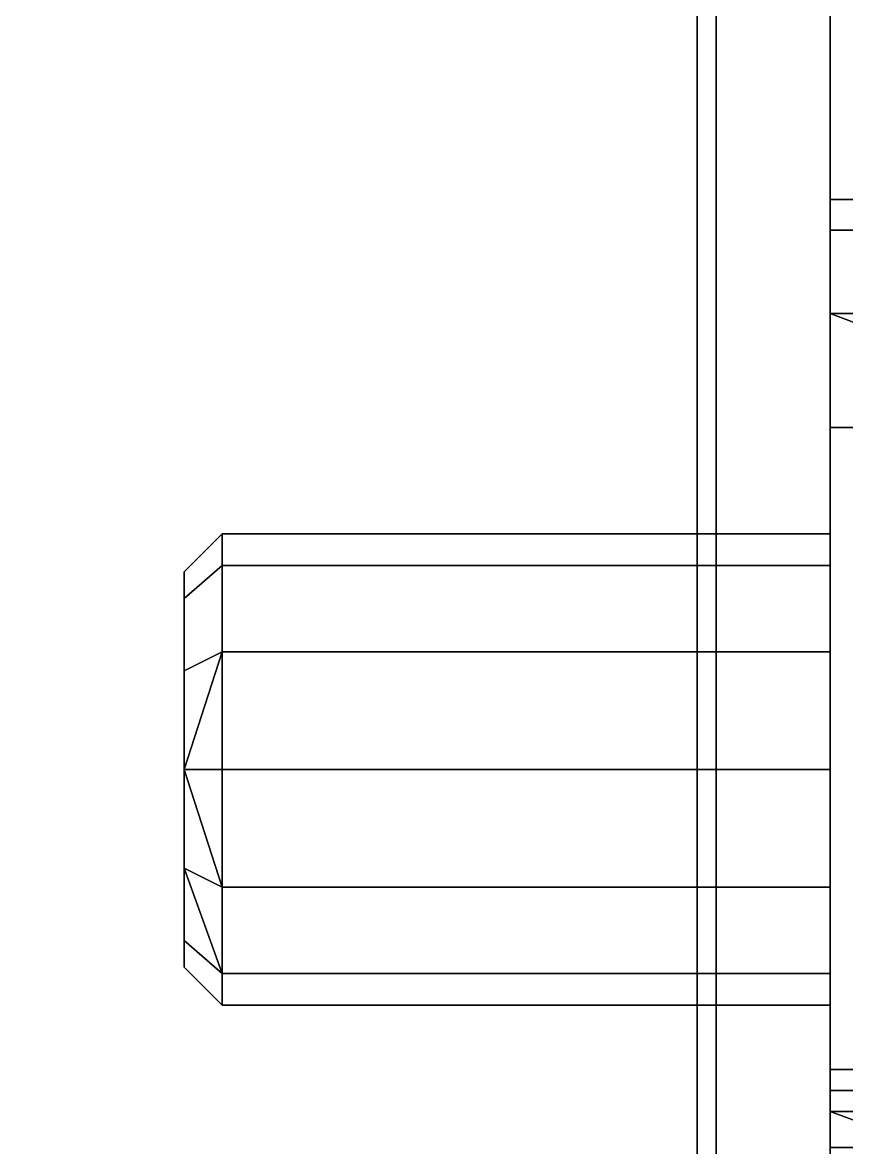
# Model space of a CAD drawing. Extents: x -1998 to 40, y -600 to 0.
# Drawn here: x -991.46 to -980.62, y -396.73 to -381.92 of the extents above; entities that cross this region are included whole.
import ezdxf

# ---------------------------------------------------------------- set-up
doc = ezdxf.new("R2010")
doc.units = 0

# ---------------------------------------------------------------- blocks, each defined once
blk = doc.blocks.new('rack tv terrero.bajo.Suelo1', base_point=(20, 20))
at = {"layer": 'e-cerezo locarno H1632', "color": 0}
for points in [[(20, 20), (20, 432), (1500, 432), (1500, 20)], [(20, 20, 18), (20, 432, 18), (1500, 432, 18), (1500, 20, 18)]]:
    blk.add_3dface(points, dxfattribs=at)
blk = doc.blocks.new('rack tv terrero.bajo.Suelo')
at = {"layer": 'e-cerezo locarno H1632'}
blk.add_blockref('rack tv terrero.bajo.Suelo1', (20, 20), dxfattribs=at)
blk = doc.blocks.new('rack tv terrero.bajo.Techo1', base_point=(1500, 0, 600))
at = {"layer": 'e-cerezo locarno H1632', "color": 0}
for points in [[(1500, 0, 600), (1500, 432, 600), (0, 432, 600), (0, 0, 600)], [(1500, 0, 582), (1500, 432, 582), (0, 432, 582), (0, 0, 582)]]:
    blk.add_3dface(points, dxfattribs=at)
blk = doc.blocks.new('rack tv terrero.bajo.Techo')
at = {"layer": 'e-cerezo locarno H1632'}
blk.add_blockref('rack tv terrero.bajo.Techo1', (1500, 0, 600), dxfattribs=at)
blk = doc.blocks.new('rack tv terrero.bajo.Est  F [1]1', base_point=(38, 20, 404))
at = {"layer": 'e-cerezo locarno H1632', "color": 0}
for points in [[(38, 20, 404), (1482, 20, 404), (1482, 432, 404), (38, 432, 404)], [(38, 20, 422), (1482, 20, 422), (1482, 432, 422), (38, 432, 422)]]:
    blk.add_3dface(points, dxfattribs=at)
blk = doc.blocks.new('rack tv terrero.bajo.Est  F [1]')
at = {"layer": 'e-cerezo locarno H1632'}
blk.add_blockref('rack tv terrero.bajo.Est  F [1]1', (38, 20, 404), dxfattribs=at)
blk = doc.blocks.new('rack tv terrero.bajo.Div V [2]1', base_point=(997.667, 20, 404))
at = {"layer": 'e-cerezo locarno H1632', "color": 0}
for points in [[(997.667, 20, 18), (1015.667, 20, 18), (1015.667, 432, 18), (997.667, 432, 18)], [(997.667, 432, 404), (1015.667, 432, 404), (1015.667, 20, 404), (997.667, 20, 404)], [(1015.667, 20, 404), (1015.667, 20, 18), (1015.667, 432, 18), (1015.667, 432, 404)]]:
    blk.add_3dface(points, dxfattribs=at)
blk = doc.blocks.new('rack tv terrero.bajo.Div V [2]6', base_point=(1017.167, 62.75, 327.5))
at = {"layer": 'ACCESSORY', "color": 0, "invisible_edges": 8}
for points in [[(1017.167, 73.25, 310.5), (1017.167, 65.75, 310.5), (1021.167, 65.75, 310.5), (1017.167, 73.25, 310.5)], [(1017.167, 73.25, 310.5), (1017.167, 73.25, 307.25), (1017.167, 65.75, 310.5), (1017.167, 73.25, 310.5)], [(1017.167, 65.75, 310.5), (1017.167, 73.25, 307.25), (1017.167, 65.75, 293.5), (1017.167, 65.75, 310.5)], [(1022.567, 73.25, 310.5), (1017.167, 73.25, 310.5), (1021.167, 65.75, 310.5), (1022.567, 73.25, 310.5)], [(1017.167, 73.25, 296.75), (1017.167, 65.75, 293.5), (1017.167, 73.25, 307.25), (1017.167, 73.25, 296.75)], [(1017.167, 73.25, 293.5), (1017.167, 65.75, 293.5), (1017.167, 73.25, 296.75), (1017.167, 73.25, 293.5)], [(1017.167, 65.75, 324.5), (1017.167, 58.25, 321.1), (1017.167, 62.75, 327.5), (1017.167, 65.75, 324.5)], [(1017.167, 65.348, 326), (1017.167, 65.75, 324.5), (1017.167, 62.75, 327.5), (1017.167, 65.348, 326)], [(1017.167, 65.75, 324.5), (1017.167, 59.8, 320.685), (1017.167, 58.25, 321.1), (1017.167, 65.75, 324.5)], [(1017.167, 65.75, 324.5), (1017.167, 65.75, 310.5), (1017.167, 58.25, 314.9), (1017.167, 65.75, 324.5)], [(1017.167, 65.75, 324.5), (1017.167, 60.935, 319.55), (1017.167, 59.8, 320.685), (1017.167, 65.75, 324.5)], [(1017.167, 65.75, 324.5), (1017.167, 61.35, 318), (1017.167, 60.935, 319.55), (1017.167, 65.75, 324.5)], [(1017.167, 65.75, 324.5), (1017.167, 60.935, 316.45), (1017.167, 61.35, 318), (1017.167, 65.75, 324.5)], [(1017.167, 65.75, 310.5), (1017.167, 54.025, 305.025), (1017.167, 58.25, 314.9), (1017.167, 65.75, 310.5)], [(1017.167, 54.025, 305.025), (1017.167, 65.75, 310.5), (1017.167, 54.3, 304), (1017.167, 54.025, 305.025)], [(1017.167, 54.3, 304), (1017.167, 65.75, 310.5), (1017.167, 65.75, 293.5), (1017.167, 54.3, 304)], [(1017.167, 54.3, 304), (1017.167, 65.75, 293.5), (1017.167, 54.3, 300), (1017.167, 54.3, 304)], [(1017.167, 54.025, 298.975), (1017.167, 54.3, 300), (1017.167, 65.75, 293.5), (1017.167, 54.025, 298.975)], [(1017.167, 58.25, 289.1), (1017.167, 54.025, 298.975), (1017.167, 65.75, 293.5), (1017.167, 58.25, 289.1)], [(1017.167, 59.8, 288.685), (1017.167, 58.25, 289.1), (1017.167, 65.75, 293.5), (1017.167, 59.8, 288.685)], [(1017.167, 60.935, 287.55), (1017.167, 59.8, 288.685), (1017.167, 65.75, 293.5), (1017.167, 60.935, 287.55)], [(1017.167, 61.35, 286), (1017.167, 60.935, 287.55), (1017.167, 65.75, 293.5), (1017.167, 61.35, 286)], [(1017.167, 65.75, 279.5), (1017.167, 61.35, 286), (1017.167, 65.75, 293.5), (1017.167, 65.75, 279.5)], [(1017.167, 61.35, 286), (1017.167, 65.75, 279.5), (1017.167, 60.935, 284.45), (1017.167, 61.35, 286)], [(1017.167, 59.8, 283.315), (1017.167, 60.935, 284.45), (1017.167, 65.75, 279.5), (1017.167, 59.8, 283.315)], [(1017.167, 62.75, 276.5), (1017.167, 59.8, 283.315), (1017.167, 65.75, 279.5), (1017.167, 62.75, 276.5)], [(1017.167, 65.75, 279.5), (1017.167, 65.348, 278), (1017.167, 62.75, 276.5), (1017.167, 65.75, 279.5)], [(1017.167, 64.25, 327.098), (1017.167, 65.348, 326), (1017.167, 62.75, 327.5), (1017.167, 64.25, 327.098)], [(1017.167, 65.348, 278), (1017.167, 64.25, 276.902), (1017.167, 62.75, 276.5), (1017.167, 65.348, 278)], [(1017.167, 62.75, 327.5), (1021.167, 62.75, 327.5), (1017.167, 64.25, 327.098), (1017.167, 62.75, 327.5)], [(1021.167, 64.25, 327.098), (1017.167, 64.25, 327.098), (1021.167, 62.75, 327.5), (1021.167, 64.25, 327.098)], [(1017.167, 62.75, 327.5), (1017.167, 58.25, 321.1), (1017.167, 53.75, 327.5), (1017.167, 62.75, 327.5)], [(1017.167, 58.25, 282.9), (1017.167, 59.8, 283.315), (1017.167, 62.75, 276.5), (1017.167, 58.25, 282.9)], [(1017.167, 53.75, 276.5), (1017.167, 58.25, 282.9), (1017.167, 62.75, 276.5), (1017.167, 53.75, 276.5)], [(1008.667, 60.502, 319.3), (1008.667, 60.85, 318), (1008.667, 55.65, 318), (1008.667, 60.502, 319.3)], [(1008.667, 55.65, 318), (1008.667, 60.85, 318), (1008.667, 55.998, 316.7), (1008.667, 55.65, 318)], [(1008.667, 60.502, 316.7), (1008.667, 55.998, 316.7), (1008.667, 60.85, 318), (1008.667, 60.502, 316.7)], [(1008.667, 60.502, 287.3), (1008.667, 60.85, 286), (1008.667, 55.65, 286), (1008.667, 60.502, 287.3)], [(1008.667, 55.65, 286), (1008.667, 60.85, 286), (1008.667, 55.998, 284.7), (1008.667, 55.65, 286)], [(1008.667, 60.502, 284.7), (1008.667, 55.998, 284.7), (1008.667, 60.85, 286), (1008.667, 60.502, 284.7)], [(1008.667, 60.502, 319.3), (1008.667, 55.998, 319.3), (1008.667, 59.55, 320.252), (1008.667, 60.502, 319.3)], [(1008.667, 55.998, 319.3), (1008.667, 60.502, 319.3), (1008.667, 55.65, 318), (1008.667, 55.998, 319.3)], [(1008.667, 56.95, 315.748), (1008.667, 55.998, 316.7), (1008.667, 60.502, 316.7), (1008.667, 56.95, 315.748)], [(1008.667, 59.55, 315.748), (1008.667, 56.95, 315.748), (1008.667, 60.502, 316.7), (1008.667, 59.55, 315.748)], [(1008.667, 60.502, 287.3), (1008.667, 55.998, 287.3), (1008.667, 59.55, 288.252), (1008.667, 60.502, 287.3)], [(1008.667, 55.998, 287.3), (1008.667, 60.502, 287.3), (1008.667, 55.65, 286), (1008.667, 55.998, 287.3)], [(1008.667, 56.95, 283.748), (1008.667, 55.998, 284.7), (1008.667, 60.502, 284.7), (1008.667, 56.95, 283.748)], [(1008.667, 59.55, 283.748), (1008.667, 56.95, 283.748), (1008.667, 60.502, 284.7), (1008.667, 59.55, 283.748)], [(1008.667, 59.55, 283.748), (1009.167, 59.8, 283.315), (1008.667, 58.25, 283.4), (1008.667, 59.55, 283.748)], [(1009.167, 59.8, 283.315), (1009.167, 58.25, 282.9), (1008.667, 58.25, 283.4), (1009.167, 59.8, 283.315)], [(1008.667, 58.25, 320.6), (1008.667, 59.55, 320.252), (1008.667, 56.95, 320.252), (1008.667, 58.25, 320.6)], [(1008.667, 56.95, 320.252), (1008.667, 59.55, 320.252), (1008.667, 55.998, 319.3), (1008.667, 56.95, 320.252)], [(1008.667, 59.55, 315.748), (1008.667, 58.25, 315.4), (1008.667, 56.95, 315.748), (1008.667, 59.55, 315.748)], [(1008.667, 58.25, 288.6), (1008.667, 59.55, 288.252), (1008.667, 56.95, 288.252), (1008.667, 58.25, 288.6)], [(1008.667, 56.95, 288.252), (1008.667, 59.55, 288.252), (1008.667, 55.998, 287.3), (1008.667, 56.95, 288.252)], [(1008.667, 59.55, 283.748), (1008.667, 58.25, 283.4), (1008.667, 56.95, 283.748), (1008.667, 59.55, 283.748)], [(1009.167, 58.25, 321.1), (1008.667, 58.25, 320.6), (1009.167, 56.7, 320.685), (1009.167, 58.25, 321.1)], [(1008.667, 56.95, 320.252), (1009.167, 56.7, 320.685), (1008.667, 58.25, 320.6), (1008.667, 56.95, 320.252)], [(1017.167, 56.7, 320.685), (1017.167, 53.75, 327.5), (1017.167, 58.25, 321.1), (1017.167, 56.7, 320.685)], [(1017.167, 58.25, 314.9), (1017.167, 53.275, 305.775), (1017.167, 56.7, 315.315), (1017.167, 58.25, 314.9)], [(1017.167, 54.025, 305.025), (1017.167, 53.275, 305.775), (1017.167, 58.25, 314.9), (1017.167, 54.025, 305.025)], [(1017.167, 53.275, 298.225), (1017.167, 54.025, 298.975), (1017.167, 58.25, 289.1), (1017.167, 53.275, 298.225)], [(1017.167, 56.7, 288.685), (1017.167, 53.275, 298.225), (1017.167, 58.25, 289.1), (1017.167, 56.7, 288.685)], [(1017.167, 58.25, 282.9), (1017.167, 53.75, 276.5), (1017.167, 56.7, 283.315), (1017.167, 58.25, 282.9)], [(1008.667, 56.95, 320.252), (1009.167, 55.565, 319.55), (1009.167, 56.7, 320.685), (1008.667, 56.95, 320.252)], [(1008.667, 56.95, 320.252), (1008.667, 55.998, 319.3), (1009.167, 55.565, 319.55), (1008.667, 56.95, 320.252)], [(1017.167, 52.25, 327.098), (1017.167, 53.75, 327.5), (1017.167, 56.7, 320.685), (1017.167, 52.25, 327.098)], [(1017.167, 51.152, 326), (1017.167, 52.25, 327.098), (1017.167, 56.7, 320.685), (1017.167, 51.152, 326)], [(1017.167, 51.152, 326), (1017.167, 56.7, 320.685), (1017.167, 50.75, 324.5), (1017.167, 51.152, 326)], [(1017.167, 56.7, 320.685), (1017.167, 55.565, 319.55), (1017.167, 50.75, 324.5), (1017.167, 56.7, 320.685)], [(1017.167, 55.565, 316.45), (1017.167, 56.7, 315.315), (1017.167, 50.75, 310.5), (1017.167, 55.565, 316.45)], [(1017.167, 50.75, 310.5), (1017.167, 56.7, 315.315), (1017.167, 53.275, 305.775), (1017.167, 50.75, 310.5)], [(1017.167, 53.275, 298.225), (1017.167, 56.7, 288.685), (1017.167, 50.75, 293.5), (1017.167, 53.275, 298.225)], [(1017.167, 56.7, 288.685), (1017.167, 55.565, 287.55), (1017.167, 50.75, 293.5), (1017.167, 56.7, 288.685)], [(1017.167, 55.565, 284.45), (1017.167, 56.7, 283.315), (1017.167, 50.75, 279.5), (1017.167, 55.565, 284.45)], [(1017.167, 50.75, 279.5), (1017.167, 56.7, 283.315), (1017.167, 53.75, 276.5), (1017.167, 50.75, 279.5)], [(1017.167, 55.565, 319.55), (1017.167, 55.15, 318), (1017.167, 50.75, 324.5), (1017.167, 55.565, 319.55)], [(1017.167, 55.15, 318), (1017.167, 55.565, 316.45), (1017.167, 50.75, 310.5), (1017.167, 55.15, 318)], [(1017.167, 50.75, 293.5), (1017.167, 55.565, 287.55), (1017.167, 55.15, 286), (1017.167, 50.75, 293.5)], [(1017.167, 55.15, 286), (1017.167, 55.565, 284.45), (1017.167, 50.75, 279.5), (1017.167, 55.15, 286)], [(1017.167, 50.75, 324.5), (1017.167, 55.15, 318), (1017.167, 50.75, 310.5), (1017.167, 50.75, 324.5)], [(1017.167, 50.75, 293.5), (1017.167, 55.15, 286), (1017.167, 50.75, 279.5), (1017.167, 50.75, 293.5)], [(1021.167, 53.75, 327.5), (1017.167, 53.75, 327.5), (1021.167, 52.25, 327.098), (1021.167, 53.75, 327.5)], [(1017.167, 53.75, 327.5), (1017.167, 52.25, 327.098), (1021.167, 52.25, 327.098), (1017.167, 53.75, 327.5)], [(1017.167, 51.152, 278), (1017.167, 50.75, 279.5), (1017.167, 53.75, 276.5), (1017.167, 51.152, 278)], [(1017.167, 52.25, 276.902), (1017.167, 51.152, 278), (1017.167, 53.75, 276.5), (1017.167, 52.25, 276.902)], [(1017.167, 52.25, 306.05), (1017.167, 50.75, 310.5), (1017.167, 53.275, 305.775), (1017.167, 52.25, 306.05)], [(1017.167, 53.275, 298.225), (1017.167, 50.75, 293.5), (1017.167, 52.25, 297.95), (1017.167, 53.275, 298.225)]]:
    blk.add_3dface(points, dxfattribs=at)
at = {"layer": 'ACCESSORY', "color": 0}
for points in [[(1021.167, 65.75, 293.5), (1017.167, 65.75, 293.5), (1017.167, 73.25, 293.5), (1022.567, 73.25, 293.5)], [(1017.167, 65.75, 324.5), (1017.167, 65.348, 326), (1021.167, 65.348, 326), (1021.167, 65.75, 324.5)], [(1017.167, 59.8, 315.315), (1017.167, 60.935, 316.45), (1017.167, 65.75, 324.5), (1017.167, 58.25, 314.9)], [(1021.167, 65.75, 324.5), (1021.167, 65.75, 310.5), (1017.167, 65.75, 310.5), (1017.167, 65.75, 324.5)], [(1021.167, 65.75, 279.5), (1017.167, 65.75, 279.5), (1017.167, 65.75, 293.5), (1021.167, 65.75, 293.5)], [(1017.167, 65.348, 278), (1017.167, 65.75, 279.5), (1021.167, 65.75, 279.5), (1021.167, 65.348, 278)], [(1017.167, 65.348, 326), (1017.167, 64.25, 327.098), (1021.167, 64.25, 327.098), (1021.167, 65.348, 326)], [(1017.167, 64.25, 276.902), (1017.167, 65.348, 278), (1021.167, 65.348, 278), (1021.167, 64.25, 276.902)], [(1017.167, 62.75, 276.5), (1017.167, 64.25, 276.902), (1021.167, 64.25, 276.902), (1021.167, 62.75, 276.5)], [(1017.167, 53.75, 327.5), (1021.167, 53.75, 327.5), (1021.167, 62.75, 327.5), (1017.167, 62.75, 327.5)], [(1021.167, 53.75, 276.5), (1017.167, 53.75, 276.5), (1017.167, 62.75, 276.5), (1021.167, 62.75, 276.5)], [(1009.167, 60.935, 319.55), (1009.167, 61.35, 318), (1008.667, 60.85, 318), (1008.667, 60.502, 319.3)], [(1009.167, 61.35, 318), (1009.167, 60.935, 316.45), (1008.667, 60.502, 316.7), (1008.667, 60.85, 318)], [(1009.167, 60.935, 287.55), (1009.167, 61.35, 286), (1008.667, 60.85, 286), (1008.667, 60.502, 287.3)], [(1009.167, 61.35, 286), (1009.167, 60.935, 284.45), (1008.667, 60.502, 284.7), (1008.667, 60.85, 286)], [(1009.167, 61.35, 318), (1009.167, 60.935, 319.55), (1017.167, 60.935, 319.55), (1017.167, 61.35, 318)], [(1009.167, 60.935, 316.45), (1009.167, 61.35, 318), (1017.167, 61.35, 318), (1017.167, 60.935, 316.45)], [(1009.167, 61.35, 286), (1009.167, 60.935, 287.55), (1017.167, 60.935, 287.55), (1017.167, 61.35, 286)], [(1009.167, 60.935, 284.45), (1009.167, 61.35, 286), (1017.167, 61.35, 286), (1017.167, 60.935, 284.45)], [(1009.167, 59.8, 320.685), (1009.167, 60.935, 319.55), (1008.667, 60.502, 319.3), (1008.667, 59.55, 320.252)], [(1009.167, 60.935, 316.45), (1009.167, 59.8, 315.315), (1008.667, 59.55, 315.748), (1008.667, 60.502, 316.7)], [(1009.167, 59.8, 288.685), (1009.167, 60.935, 287.55), (1008.667, 60.502, 287.3), (1008.667, 59.55, 288.252)], [(1009.167, 60.935, 284.45), (1009.167, 59.8, 283.315), (1008.667, 59.55, 283.748), (1008.667, 60.502, 284.7)], [(1009.167, 60.935, 319.55), (1009.167, 59.8, 320.685), (1017.167, 59.8, 320.685), (1017.167, 60.935, 319.55)], [(1009.167, 59.8, 315.315), (1009.167, 60.935, 316.45), (1017.167, 60.935, 316.45), (1017.167, 59.8, 315.315)], [(1009.167, 60.935, 287.55), (1009.167, 59.8, 288.685), (1017.167, 59.8, 288.685), (1017.167, 60.935, 287.55)], [(1009.167, 59.8, 283.315), (1009.167, 60.935, 284.45), (1017.167, 60.935, 284.45), (1017.167, 59.8, 283.315)], [(1009.167, 58.25, 321.1), (1009.167, 59.8, 320.685), (1008.667, 59.55, 320.252), (1008.667, 58.25, 320.6)], [(1009.167, 59.8, 315.315), (1009.167, 58.25, 314.9), (1008.667, 58.25, 315.4), (1008.667, 59.55, 315.748)], [(1009.167, 58.25, 289.1), (1009.167, 59.8, 288.685), (1008.667, 59.55, 288.252), (1008.667, 58.25, 288.6)], [(1009.167, 59.8, 320.685), (1009.167, 58.25, 321.1), (1017.167, 58.25, 321.1), (1017.167, 59.8, 320.685)], [(1009.167, 58.25, 314.9), (1009.167, 59.8, 315.315), (1017.167, 59.8, 315.315), (1017.167, 58.25, 314.9)], [(1009.167, 59.8, 288.685), (1009.167, 58.25, 289.1), (1017.167, 58.25, 289.1), (1017.167, 59.8, 288.685)], [(1009.167, 58.25, 282.9), (1009.167, 59.8, 283.315), (1017.167, 59.8, 283.315), (1017.167, 58.25, 282.9)], [(1008.667, 56.95, 315.748), (1008.667, 58.25, 315.4), (1009.167, 58.25, 314.9), (1009.167, 56.7, 315.315)], [(1008.667, 58.25, 288.6), (1008.667, 56.95, 288.252), (1009.167, 56.7, 288.685), (1009.167, 58.25, 289.1)], [(1008.667, 56.95, 283.748), (1008.667, 58.25, 283.4), (1009.167, 58.25, 282.9), (1009.167, 56.7, 283.315)], [(1009.167, 58.25, 321.1), (1009.167, 56.7, 320.685), (1017.167, 56.7, 320.685), (1017.167, 58.25, 321.1)], [(1009.167, 56.7, 315.315), (1009.167, 58.25, 314.9), (1017.167, 58.25, 314.9), (1017.167, 56.7, 315.315)], [(1009.167, 58.25, 289.1), (1009.167, 56.7, 288.685), (1017.167, 56.7, 288.685), (1017.167, 58.25, 289.1)], [(1009.167, 56.7, 283.315), (1009.167, 58.25, 282.9), (1017.167, 58.25, 282.9), (1017.167, 56.7, 283.315)], [(1008.667, 55.998, 316.7), (1008.667, 56.95, 315.748), (1009.167, 56.7, 315.315), (1009.167, 55.565, 316.45)], [(1008.667, 56.95, 288.252), (1008.667, 55.998, 287.3), (1009.167, 55.565, 287.55), (1009.167, 56.7, 288.685)], [(1008.667, 55.998, 284.7), (1008.667, 56.95, 283.748), (1009.167, 56.7, 283.315), (1009.167, 55.565, 284.45)], [(1009.167, 56.7, 320.685), (1009.167, 55.565, 319.55), (1017.167, 55.565, 319.55), (1017.167, 56.7, 320.685)], [(1009.167, 55.565, 316.45), (1009.167, 56.7, 315.315), (1017.167, 56.7, 315.315), (1017.167, 55.565, 316.45)], [(1009.167, 56.7, 288.685), (1009.167, 55.565, 287.55), (1017.167, 55.565, 287.55), (1017.167, 56.7, 288.685)], [(1009.167, 55.565, 284.45), (1009.167, 56.7, 283.315), (1017.167, 56.7, 283.315), (1017.167, 55.565, 284.45)], [(1008.667, 55.998, 319.3), (1008.667, 55.65, 318), (1009.167, 55.15, 318), (1009.167, 55.565, 319.55)], [(1008.667, 55.65, 318), (1008.667, 55.998, 316.7), (1009.167, 55.565, 316.45), (1009.167, 55.15, 318)], [(1008.667, 55.998, 287.3), (1008.667, 55.65, 286), (1009.167, 55.15, 286), (1009.167, 55.565, 287.55)], [(1008.667, 55.65, 286), (1008.667, 55.998, 284.7), (1009.167, 55.565, 284.45), (1009.167, 55.15, 286)], [(1009.167, 55.565, 319.55), (1009.167, 55.15, 318), (1017.167, 55.15, 318), (1017.167, 55.565, 319.55)], [(1009.167, 55.15, 318), (1009.167, 55.565, 316.45), (1017.167, 55.565, 316.45), (1017.167, 55.15, 318)], [(1009.167, 55.565, 287.55), (1009.167, 55.15, 286), (1017.167, 55.15, 286), (1017.167, 55.565, 287.55)], [(1009.167, 55.15, 286), (1009.167, 55.565, 284.45), (1017.167, 55.565, 284.45), (1017.167, 55.15, 286)], [(1017.167, 54.025, 305.025), (1017.167, 54.3, 304), (1022.701, 54.3, 304), (1022.701, 54.025, 305.025)], [(1017.167, 54.3, 304), (1017.167, 54.3, 300), (1022.701, 54.3, 300), (1022.701, 54.3, 304)], [(1022.701, 54.3, 300), (1017.167, 54.3, 300), (1017.167, 54.025, 298.975), (1022.701, 54.025, 298.975)], [(1017.167, 53.275, 305.775), (1017.167, 54.025, 305.025), (1022.701, 54.025, 305.025), (1022.701, 53.275, 305.775)], [(1022.701, 54.025, 298.975), (1017.167, 54.025, 298.975), (1017.167, 53.275, 298.225), (1022.701, 53.275, 298.225)], [(1017.167, 52.25, 276.902), (1017.167, 53.75, 276.5), (1021.167, 53.75, 276.5), (1021.167, 52.25, 276.902)], [(1017.167, 52.25, 306.05), (1017.167, 53.275, 305.775), (1022.701, 53.275, 305.775), (1022.701, 52.25, 306.05)], [(1022.701, 53.275, 298.225), (1017.167, 53.275, 298.225), (1017.167, 52.25, 297.95), (1022.701, 52.25, 297.95)]]:
    blk.add_3dface(points, dxfattribs=at)
blk = doc.blocks.new('rack tv terrero.bajo.Div V [2]7', base_point=(1017.167, 62.75, 145.5))
at = {"layer": 'ACCESSORY', "color": 0, "invisible_edges": 8}
for points in [[(1017.167, 73.25, 128.5), (1017.167, 65.75, 128.5), (1021.167, 65.75, 128.5), (1017.167, 73.25, 128.5)], [(1017.167, 73.25, 128.5), (1017.167, 73.25, 125.25), (1017.167, 65.75, 128.5), (1017.167, 73.25, 128.5)], [(1017.167, 65.75, 128.5), (1017.167, 73.25, 125.25), (1017.167, 65.75, 111.5), (1017.167, 65.75, 128.5)], [(1022.567, 73.25, 128.5), (1017.167, 73.25, 128.5), (1021.167, 65.75, 128.5), (1022.567, 73.25, 128.5)], [(1017.167, 73.25, 114.75), (1017.167, 65.75, 111.5), (1017.167, 73.25, 125.25), (1017.167, 73.25, 114.75)], [(1017.167, 73.25, 111.5), (1017.167, 65.75, 111.5), (1017.167, 73.25, 114.75), (1017.167, 73.25, 111.5)], [(1017.167, 65.75, 142.5), (1017.167, 58.25, 139.1), (1017.167, 62.75, 145.5), (1017.167, 65.75, 142.5)], [(1017.167, 65.348, 144), (1017.167, 65.75, 142.5), (1017.167, 62.75, 145.5), (1017.167, 65.348, 144)], [(1017.167, 65.75, 142.5), (1017.167, 59.8, 138.685), (1017.167, 58.25, 139.1), (1017.167, 65.75, 142.5)], [(1017.167, 65.75, 142.5), (1017.167, 65.75, 128.5), (1017.167, 58.25, 132.9), (1017.167, 65.75, 142.5)], [(1017.167, 65.75, 142.5), (1017.167, 60.935, 137.55), (1017.167, 59.8, 138.685), (1017.167, 65.75, 142.5)], [(1017.167, 65.75, 142.5), (1017.167, 61.35, 136), (1017.167, 60.935, 137.55), (1017.167, 65.75, 142.5)], [(1017.167, 65.75, 142.5), (1017.167, 60.935, 134.45), (1017.167, 61.35, 136), (1017.167, 65.75, 142.5)], [(1017.167, 65.75, 128.5), (1017.167, 54.025, 123.025), (1017.167, 58.25, 132.9), (1017.167, 65.75, 128.5)], [(1017.167, 54.025, 123.025), (1017.167, 65.75, 128.5), (1017.167, 54.3, 122), (1017.167, 54.025, 123.025)], [(1017.167, 54.3, 122), (1017.167, 65.75, 128.5), (1017.167, 65.75, 111.5), (1017.167, 54.3, 122)], [(1017.167, 54.3, 122), (1017.167, 65.75, 111.5), (1017.167, 54.3, 118), (1017.167, 54.3, 122)], [(1017.167, 54.025, 116.975), (1017.167, 54.3, 118), (1017.167, 65.75, 111.5), (1017.167, 54.025, 116.975)], [(1017.167, 58.25, 107.1), (1017.167, 54.025, 116.975), (1017.167, 65.75, 111.5), (1017.167, 58.25, 107.1)], [(1017.167, 59.8, 106.685), (1017.167, 58.25, 107.1), (1017.167, 65.75, 111.5), (1017.167, 59.8, 106.685)], [(1017.167, 60.935, 105.55), (1017.167, 59.8, 106.685), (1017.167, 65.75, 111.5), (1017.167, 60.935, 105.55)], [(1017.167, 61.35, 104), (1017.167, 60.935, 105.55), (1017.167, 65.75, 111.5), (1017.167, 61.35, 104)], [(1017.167, 65.75, 97.5), (1017.167, 61.35, 104), (1017.167, 65.75, 111.5), (1017.167, 65.75, 97.5)], [(1017.167, 61.35, 104), (1017.167, 65.75, 97.5), (1017.167, 60.935, 102.45), (1017.167, 61.35, 104)], [(1017.167, 59.8, 101.315), (1017.167, 60.935, 102.45), (1017.167, 65.75, 97.5), (1017.167, 59.8, 101.315)], [(1017.167, 62.75, 94.5), (1017.167, 59.8, 101.315), (1017.167, 65.75, 97.5), (1017.167, 62.75, 94.5)], [(1017.167, 65.75, 97.5), (1017.167, 65.348, 96), (1017.167, 62.75, 94.5), (1017.167, 65.75, 97.5)], [(1017.167, 64.25, 145.098), (1017.167, 65.348, 144), (1017.167, 62.75, 145.5), (1017.167, 64.25, 145.098)], [(1017.167, 65.348, 96), (1017.167, 64.25, 94.902), (1017.167, 62.75, 94.5), (1017.167, 65.348, 96)], [(1017.167, 62.75, 145.5), (1021.167, 62.75, 145.5), (1017.167, 64.25, 145.098), (1017.167, 62.75, 145.5)], [(1021.167, 64.25, 145.098), (1017.167, 64.25, 145.098), (1021.167, 62.75, 145.5), (1021.167, 64.25, 145.098)], [(1017.167, 62.75, 145.5), (1017.167, 58.25, 139.1), (1017.167, 53.75, 145.5), (1017.167, 62.75, 145.5)], [(1017.167, 58.25, 100.9), (1017.167, 59.8, 101.315), (1017.167, 62.75, 94.5), (1017.167, 58.25, 100.9)], [(1017.167, 53.75, 94.5), (1017.167, 58.25, 100.9), (1017.167, 62.75, 94.5), (1017.167, 53.75, 94.5)], [(1008.667, 60.502, 137.3), (1008.667, 60.85, 136), (1008.667, 55.65, 136), (1008.667, 60.502, 137.3)], [(1008.667, 55.65, 136), (1008.667, 60.85, 136), (1008.667, 55.998, 134.7), (1008.667, 55.65, 136)], [(1008.667, 60.502, 134.7), (1008.667, 55.998, 134.7), (1008.667, 60.85, 136), (1008.667, 60.502, 134.7)], [(1008.667, 60.502, 105.3), (1008.667, 60.85, 104), (1008.667, 55.65, 104), (1008.667, 60.502, 105.3)], [(1008.667, 55.65, 104), (1008.667, 60.85, 104), (1008.667, 55.998, 102.7), (1008.667, 55.65, 104)], [(1008.667, 60.502, 102.7), (1008.667, 55.998, 102.7), (1008.667, 60.85, 104), (1008.667, 60.502, 102.7)], [(1008.667, 60.502, 137.3), (1008.667, 55.998, 137.3), (1008.667, 59.55, 138.252), (1008.667, 60.502, 137.3)], [(1008.667, 55.998, 137.3), (1008.667, 60.502, 137.3), (1008.667, 55.65, 136), (1008.667, 55.998, 137.3)], [(1008.667, 56.95, 133.748), (1008.667, 55.998, 134.7), (1008.667, 60.502, 134.7), (1008.667, 56.95, 133.748)], [(1008.667, 59.55, 133.748), (1008.667, 56.95, 133.748), (1008.667, 60.502, 134.7), (1008.667, 59.55, 133.748)], [(1008.667, 60.502, 105.3), (1008.667, 55.998, 105.3), (1008.667, 59.55, 106.252), (1008.667, 60.502, 105.3)], [(1008.667, 55.998, 105.3), (1008.667, 60.502, 105.3), (1008.667, 55.65, 104), (1008.667, 55.998, 105.3)], [(1008.667, 56.95, 101.748), (1008.667, 55.998, 102.7), (1008.667, 60.502, 102.7), (1008.667, 56.95, 101.748)], [(1008.667, 59.55, 101.748), (1008.667, 56.95, 101.748), (1008.667, 60.502, 102.7), (1008.667, 59.55, 101.748)], [(1008.667, 59.55, 101.748), (1009.167, 59.8, 101.315), (1008.667, 58.25, 101.4), (1008.667, 59.55, 101.748)], [(1009.167, 59.8, 101.315), (1009.167, 58.25, 100.9), (1008.667, 58.25, 101.4), (1009.167, 59.8, 101.315)], [(1008.667, 58.25, 138.6), (1008.667, 59.55, 138.252), (1008.667, 56.95, 138.252), (1008.667, 58.25, 138.6)], [(1008.667, 56.95, 138.252), (1008.667, 59.55, 138.252), (1008.667, 55.998, 137.3), (1008.667, 56.95, 138.252)], [(1008.667, 59.55, 133.748), (1008.667, 58.25, 133.4), (1008.667, 56.95, 133.748), (1008.667, 59.55, 133.748)], [(1008.667, 58.25, 106.6), (1008.667, 59.55, 106.252), (1008.667, 56.95, 106.252), (1008.667, 58.25, 106.6)], [(1008.667, 56.95, 106.252), (1008.667, 59.55, 106.252), (1008.667, 55.998, 105.3), (1008.667, 56.95, 106.252)], [(1008.667, 59.55, 101.748), (1008.667, 58.25, 101.4), (1008.667, 56.95, 101.748), (1008.667, 59.55, 101.748)], [(1009.167, 58.25, 139.1), (1008.667, 58.25, 138.6), (1009.167, 56.7, 138.685), (1009.167, 58.25, 139.1)], [(1008.667, 56.95, 138.252), (1009.167, 56.7, 138.685), (1008.667, 58.25, 138.6), (1008.667, 56.95, 138.252)], [(1017.167, 56.7, 138.685), (1017.167, 53.75, 145.5), (1017.167, 58.25, 139.1), (1017.167, 56.7, 138.685)], [(1017.167, 58.25, 132.9), (1017.167, 53.275, 123.775), (1017.167, 56.7, 133.315), (1017.167, 58.25, 132.9)], [(1017.167, 54.025, 123.025), (1017.167, 53.275, 123.775), (1017.167, 58.25, 132.9), (1017.167, 54.025, 123.025)], [(1017.167, 53.275, 116.225), (1017.167, 54.025, 116.975), (1017.167, 58.25, 107.1), (1017.167, 53.275, 116.225)], [(1017.167, 56.7, 106.685), (1017.167, 53.275, 116.225), (1017.167, 58.25, 107.1), (1017.167, 56.7, 106.685)], [(1017.167, 58.25, 100.9), (1017.167, 53.75, 94.5), (1017.167, 56.7, 101.315), (1017.167, 58.25, 100.9)], [(1008.667, 56.95, 138.252), (1009.167, 55.565, 137.55), (1009.167, 56.7, 138.685), (1008.667, 56.95, 138.252)], [(1008.667, 56.95, 138.252), (1008.667, 55.998, 137.3), (1009.167, 55.565, 137.55), (1008.667, 56.95, 138.252)], [(1017.167, 52.25, 145.098), (1017.167, 53.75, 145.5), (1017.167, 56.7, 138.685), (1017.167, 52.25, 145.098)], [(1017.167, 51.152, 144), (1017.167, 52.25, 145.098), (1017.167, 56.7, 138.685), (1017.167, 51.152, 144)], [(1017.167, 51.152, 144), (1017.167, 56.7, 138.685), (1017.167, 50.75, 142.5), (1017.167, 51.152, 144)], [(1017.167, 56.7, 138.685), (1017.167, 55.565, 137.55), (1017.167, 50.75, 142.5), (1017.167, 56.7, 138.685)], [(1017.167, 55.565, 134.45), (1017.167, 56.7, 133.315), (1017.167, 50.75, 128.5), (1017.167, 55.565, 134.45)], [(1017.167, 50.75, 128.5), (1017.167, 56.7, 133.315), (1017.167, 53.275, 123.775), (1017.167, 50.75, 128.5)], [(1017.167, 53.275, 116.225), (1017.167, 56.7, 106.685), (1017.167, 50.75, 111.5), (1017.167, 53.275, 116.225)], [(1017.167, 56.7, 106.685), (1017.167, 55.565, 105.55), (1017.167, 50.75, 111.5), (1017.167, 56.7, 106.685)], [(1017.167, 55.565, 102.45), (1017.167, 56.7, 101.315), (1017.167, 50.75, 97.5), (1017.167, 55.565, 102.45)], [(1017.167, 50.75, 97.5), (1017.167, 56.7, 101.315), (1017.167, 53.75, 94.5), (1017.167, 50.75, 97.5)], [(1017.167, 55.565, 137.55), (1017.167, 55.15, 136), (1017.167, 50.75, 142.5), (1017.167, 55.565, 137.55)], [(1017.167, 55.15, 136), (1017.167, 55.565, 134.45), (1017.167, 50.75, 128.5), (1017.167, 55.15, 136)], [(1017.167, 50.75, 111.5), (1017.167, 55.565, 105.55), (1017.167, 55.15, 104), (1017.167, 50.75, 111.5)], [(1017.167, 55.15, 104), (1017.167, 55.565, 102.45), (1017.167, 50.75, 97.5), (1017.167, 55.15, 104)], [(1017.167, 50.75, 142.5), (1017.167, 55.15, 136), (1017.167, 50.75, 128.5), (1017.167, 50.75, 142.5)], [(1017.167, 50.75, 111.5), (1017.167, 55.15, 104), (1017.167, 50.75, 97.5), (1017.167, 50.75, 111.5)], [(1021.167, 53.75, 145.5), (1017.167, 53.75, 145.5), (1021.167, 52.25, 145.098), (1021.167, 53.75, 145.5)], [(1017.167, 53.75, 145.5), (1017.167, 52.25, 145.098), (1021.167, 52.25, 145.098), (1017.167, 53.75, 145.5)], [(1017.167, 51.152, 96), (1017.167, 50.75, 97.5), (1017.167, 53.75, 94.5), (1017.167, 51.152, 96)], [(1017.167, 52.25, 94.902), (1017.167, 51.152, 96), (1017.167, 53.75, 94.5), (1017.167, 52.25, 94.902)], [(1017.167, 52.25, 124.05), (1017.167, 50.75, 128.5), (1017.167, 53.275, 123.775), (1017.167, 52.25, 124.05)], [(1017.167, 53.275, 116.225), (1017.167, 50.75, 111.5), (1017.167, 52.25, 115.95), (1017.167, 53.275, 116.225)]]:
    blk.add_3dface(points, dxfattribs=at)
at = {"layer": 'ACCESSORY', "color": 0}
for points in [[(1021.167, 65.75, 111.5), (1017.167, 65.75, 111.5), (1017.167, 73.25, 111.5), (1022.567, 73.25, 111.5)], [(1017.167, 65.75, 142.5), (1017.167, 65.348, 144), (1021.167, 65.348, 144), (1021.167, 65.75, 142.5)], [(1017.167, 59.8, 133.315), (1017.167, 60.935, 134.45), (1017.167, 65.75, 142.5), (1017.167, 58.25, 132.9)], [(1021.167, 65.75, 142.5), (1021.167, 65.75, 128.5), (1017.167, 65.75, 128.5), (1017.167, 65.75, 142.5)], [(1021.167, 65.75, 97.5), (1017.167, 65.75, 97.5), (1017.167, 65.75, 111.5), (1021.167, 65.75, 111.5)], [(1017.167, 65.348, 96), (1017.167, 65.75, 97.5), (1021.167, 65.75, 97.5), (1021.167, 65.348, 96)], [(1017.167, 65.348, 144), (1017.167, 64.25, 145.098), (1021.167, 64.25, 145.098), (1021.167, 65.348, 144)], [(1017.167, 64.25, 94.902), (1017.167, 65.348, 96), (1021.167, 65.348, 96), (1021.167, 64.25, 94.902)], [(1017.167, 62.75, 94.5), (1017.167, 64.25, 94.902), (1021.167, 64.25, 94.902), (1021.167, 62.75, 94.5)], [(1017.167, 53.75, 145.5), (1021.167, 53.75, 145.5), (1021.167, 62.75, 145.5), (1017.167, 62.75, 145.5)], [(1021.167, 53.75, 94.5), (1017.167, 53.75, 94.5), (1017.167, 62.75, 94.5), (1021.167, 62.75, 94.5)], [(1009.167, 60.935, 137.55), (1009.167, 61.35, 136), (1008.667, 60.85, 136), (1008.667, 60.502, 137.3)], [(1009.167, 61.35, 136), (1009.167, 60.935, 134.45), (1008.667, 60.502, 134.7), (1008.667, 60.85, 136)], [(1009.167, 60.935, 105.55), (1009.167, 61.35, 104), (1008.667, 60.85, 104), (1008.667, 60.502, 105.3)], [(1009.167, 61.35, 104), (1009.167, 60.935, 102.45), (1008.667, 60.502, 102.7), (1008.667, 60.85, 104)], [(1009.167, 61.35, 136), (1009.167, 60.935, 137.55), (1017.167, 60.935, 137.55), (1017.167, 61.35, 136)], [(1009.167, 60.935, 134.45), (1009.167, 61.35, 136), (1017.167, 61.35, 136), (1017.167, 60.935, 134.45)], [(1009.167, 61.35, 104), (1009.167, 60.935, 105.55), (1017.167, 60.935, 105.55), (1017.167, 61.35, 104)], [(1009.167, 60.935, 102.45), (1009.167, 61.35, 104), (1017.167, 61.35, 104), (1017.167, 60.935, 102.45)], [(1009.167, 59.8, 138.685), (1009.167, 60.935, 137.55), (1008.667, 60.502, 137.3), (1008.667, 59.55, 138.252)], [(1009.167, 60.935, 134.45), (1009.167, 59.8, 133.315), (1008.667, 59.55, 133.748), (1008.667, 60.502, 134.7)], [(1009.167, 59.8, 106.685), (1009.167, 60.935, 105.55), (1008.667, 60.502, 105.3), (1008.667, 59.55, 106.252)], [(1009.167, 60.935, 102.45), (1009.167, 59.8, 101.315), (1008.667, 59.55, 101.748), (1008.667, 60.502, 102.7)], [(1009.167, 60.935, 137.55), (1009.167, 59.8, 138.685), (1017.167, 59.8, 138.685), (1017.167, 60.935, 137.55)], [(1009.167, 59.8, 133.315), (1009.167, 60.935, 134.45), (1017.167, 60.935, 134.45), (1017.167, 59.8, 133.315)], [(1009.167, 60.935, 105.55), (1009.167, 59.8, 106.685), (1017.167, 59.8, 106.685), (1017.167, 60.935, 105.55)], [(1009.167, 59.8, 101.315), (1009.167, 60.935, 102.45), (1017.167, 60.935, 102.45), (1017.167, 59.8, 101.315)], [(1009.167, 58.25, 139.1), (1009.167, 59.8, 138.685), (1008.667, 59.55, 138.252), (1008.667, 58.25, 138.6)], [(1009.167, 59.8, 133.315), (1009.167, 58.25, 132.9), (1008.667, 58.25, 133.4), (1008.667, 59.55, 133.748)], [(1009.167, 58.25, 107.1), (1009.167, 59.8, 106.685), (1008.667, 59.55, 106.252), (1008.667, 58.25, 106.6)], [(1009.167, 59.8, 138.685), (1009.167, 58.25, 139.1), (1017.167, 58.25, 139.1), (1017.167, 59.8, 138.685)], [(1009.167, 58.25, 132.9), (1009.167, 59.8, 133.315), (1017.167, 59.8, 133.315), (1017.167, 58.25, 132.9)], [(1009.167, 59.8, 106.685), (1009.167, 58.25, 107.1), (1017.167, 58.25, 107.1), (1017.167, 59.8, 106.685)], [(1009.167, 58.25, 100.9), (1009.167, 59.8, 101.315), (1017.167, 59.8, 101.315), (1017.167, 58.25, 100.9)], [(1008.667, 56.95, 133.748), (1008.667, 58.25, 133.4), (1009.167, 58.25, 132.9), (1009.167, 56.7, 133.315)], [(1008.667, 58.25, 106.6), (1008.667, 56.95, 106.252), (1009.167, 56.7, 106.685), (1009.167, 58.25, 107.1)], [(1008.667, 56.95, 101.748), (1008.667, 58.25, 101.4), (1009.167, 58.25, 100.9), (1009.167, 56.7, 101.315)], [(1009.167, 58.25, 139.1), (1009.167, 56.7, 138.685), (1017.167, 56.7, 138.685), (1017.167, 58.25, 139.1)], [(1009.167, 56.7, 133.315), (1009.167, 58.25, 132.9), (1017.167, 58.25, 132.9), (1017.167, 56.7, 133.315)], [(1009.167, 58.25, 107.1), (1009.167, 56.7, 106.685), (1017.167, 56.7, 106.685), (1017.167, 58.25, 107.1)], [(1009.167, 56.7, 101.315), (1009.167, 58.25, 100.9), (1017.167, 58.25, 100.9), (1017.167, 56.7, 101.315)], [(1008.667, 55.998, 134.7), (1008.667, 56.95, 133.748), (1009.167, 56.7, 133.315), (1009.167, 55.565, 134.45)], [(1008.667, 56.95, 106.252), (1008.667, 55.998, 105.3), (1009.167, 55.565, 105.55), (1009.167, 56.7, 106.685)], [(1008.667, 55.998, 102.7), (1008.667, 56.95, 101.748), (1009.167, 56.7, 101.315), (1009.167, 55.565, 102.45)], [(1009.167, 56.7, 138.685), (1009.167, 55.565, 137.55), (1017.167, 55.565, 137.55), (1017.167, 56.7, 138.685)], [(1009.167, 55.565, 134.45), (1009.167, 56.7, 133.315), (1017.167, 56.7, 133.315), (1017.167, 55.565, 134.45)], [(1009.167, 56.7, 106.685), (1009.167, 55.565, 105.55), (1017.167, 55.565, 105.55), (1017.167, 56.7, 106.685)], [(1009.167, 55.565, 102.45), (1009.167, 56.7, 101.315), (1017.167, 56.7, 101.315), (1017.167, 55.565, 102.45)], [(1008.667, 55.998, 137.3), (1008.667, 55.65, 136), (1009.167, 55.15, 136), (1009.167, 55.565, 137.55)], [(1008.667, 55.65, 136), (1008.667, 55.998, 134.7), (1009.167, 55.565, 134.45), (1009.167, 55.15, 136)], [(1008.667, 55.998, 105.3), (1008.667, 55.65, 104), (1009.167, 55.15, 104), (1009.167, 55.565, 105.55)], [(1008.667, 55.65, 104), (1008.667, 55.998, 102.7), (1009.167, 55.565, 102.45), (1009.167, 55.15, 104)], [(1009.167, 55.565, 137.55), (1009.167, 55.15, 136), (1017.167, 55.15, 136), (1017.167, 55.565, 137.55)], [(1009.167, 55.15, 136), (1009.167, 55.565, 134.45), (1017.167, 55.565, 134.45), (1017.167, 55.15, 136)], [(1009.167, 55.565, 105.55), (1009.167, 55.15, 104), (1017.167, 55.15, 104), (1017.167, 55.565, 105.55)], [(1009.167, 55.15, 104), (1009.167, 55.565, 102.45), (1017.167, 55.565, 102.45), (1017.167, 55.15, 104)], [(1017.167, 54.025, 123.025), (1017.167, 54.3, 122), (1022.701, 54.3, 122), (1022.701, 54.025, 123.025)], [(1017.167, 54.3, 122), (1017.167, 54.3, 118), (1022.701, 54.3, 118), (1022.701, 54.3, 122)], [(1022.701, 54.3, 118), (1017.167, 54.3, 118), (1017.167, 54.025, 116.975), (1022.701, 54.025, 116.975)], [(1017.167, 53.275, 123.775), (1017.167, 54.025, 123.025), (1022.701, 54.025, 123.025), (1022.701, 53.275, 123.775)], [(1022.701, 54.025, 116.975), (1017.167, 54.025, 116.975), (1017.167, 53.275, 116.225), (1022.701, 53.275, 116.225)], [(1017.167, 52.25, 94.902), (1017.167, 53.75, 94.5), (1021.167, 53.75, 94.5), (1021.167, 52.25, 94.902)], [(1017.167, 52.25, 124.05), (1017.167, 53.275, 123.775), (1022.701, 53.275, 123.775), (1022.701, 52.25, 124.05)], [(1022.701, 53.275, 116.225), (1017.167, 53.275, 116.225), (1017.167, 52.25, 115.95), (1022.701, 52.25, 115.95)]]:
    blk.add_3dface(points, dxfattribs=at)
blk = doc.blocks.new('rack tv terrero.bajo.Div V [2]')
at = {"layer": 'Taladro', "extrusion": (-1, 0, 0)}
for centre in [(-57, 286.08, -1015.667), (-57, 104.08, -1015.667), (-57, 318.08, -1015.667), (-57, 136.08, -1015.667)]:
    blk.add_circle(centre, 2.6, dxfattribs=at)
for name, p in [('rack tv terrero.bajo.Div V [2]6', (1017.167, 62.75, 327.5)), ('rack tv terrero.bajo.Div V [2]7', (1017.167, 62.75, 145.5))]:
    blk.add_blockref(name, p)
at = {"layer": 'e-cerezo locarno H1632'}
blk.add_blockref('rack tv terrero.bajo.Div V [2]1', (997.667, 20, 404), dxfattribs=at)
blk = doc.blocks.new('rack tv terrero.bajo.Div V [4]1', base_point=(997.41696, 20, 582))
at = {"layer": 'e-cerezo locarno H1632', "color": 0}
for points in [[(997.41696, 20, 422), (1015.41696, 20, 422), (1015.41696, 432, 422), (997.41696, 432, 422)], [(997.41696, 432, 582), (1015.41696, 432, 582), (1015.41696, 20, 582), (997.41696, 20, 582)], [(1015.41696, 20, 582), (1015.41696, 20, 422), (1015.41696, 432, 422), (1015.41696, 432, 582)]]:
    blk.add_3dface(points, dxfattribs=at)
blk = doc.blocks.new('rack tv terrero.bajo.Div V [4]')
at = {"layer": 'e-cerezo locarno H1632'}
blk.add_blockref('rack tv terrero.bajo.Div V [4]1', (997.41696, 20, 582), dxfattribs=at)
blk = doc.blocks.new('rack tv terrero.bajo')
at = {"layer": 'rack tv terrero.bajo.Div V [2]'}
blk.add_blockref('rack tv terrero.bajo.Div V [2]', (0, 0), dxfattribs=at)
at = {"layer": 'rack tv terrero.bajo.Div V [4]'}
blk.add_blockref('rack tv terrero.bajo.Div V [4]', (0, 0), dxfattribs=at)
at = {"layer": 'rack tv terrero.bajo.Est  F [1]'}
blk.add_blockref('rack tv terrero.bajo.Est  F [1]', (0, 0), dxfattribs=at)
at = {"layer": 'rack tv terrero.bajo.Suelo'}
blk.add_blockref('rack tv terrero.bajo.Suelo', (0, 0), dxfattribs=at)
at = {"layer": 'rack tv terrero.bajo.Techo'}
blk.add_blockref('rack tv terrero.bajo.Techo', (0, 0), dxfattribs=at)

msp = doc.modelspace()

# ---------------------------------------------------------------- block references
msp.add_blockref('rack tv terrero.bajo', (-1998, -450, 44))

doc.saveas('drawing.dxf')
